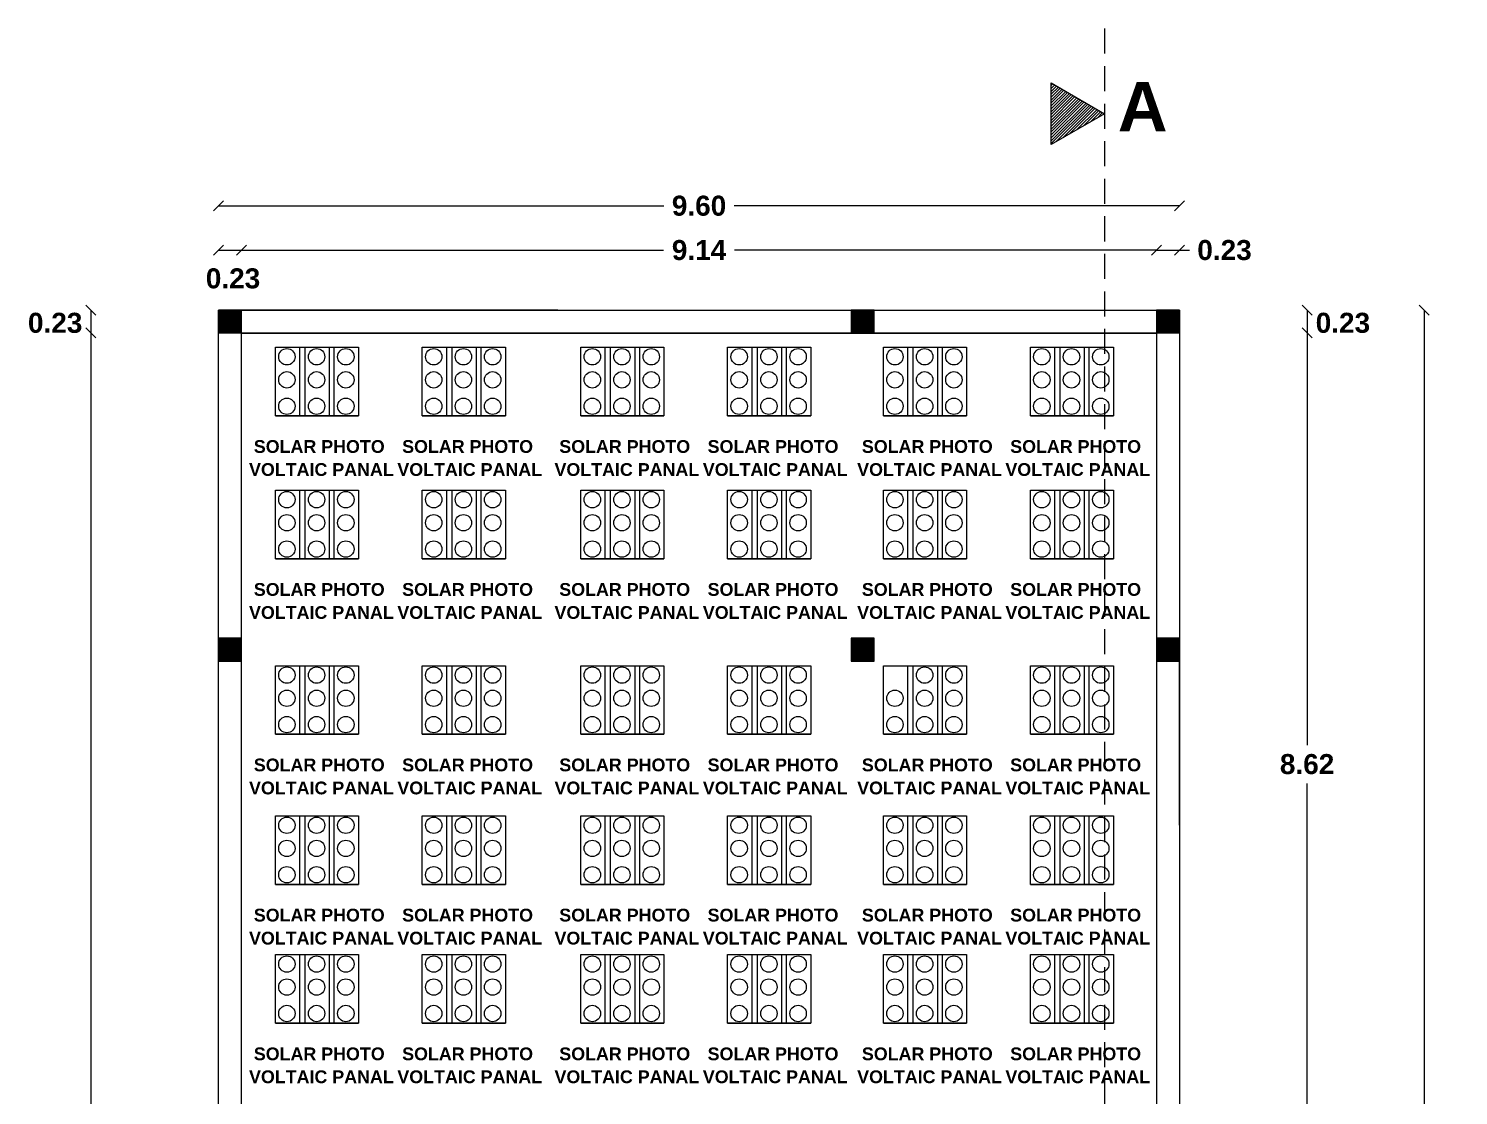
# Model space of a CAD drawing. Header units: metres. Extents: x 7583 to 7845, y 447 to 541.
# Drawn here: x 7661.41 to 7675.69, y 481.89 to 492.55 of the extents above; entities that cross this region are included whole.
import ezdxf

# ---------------------------------------------------------------- set-up
doc = ezdxf.new("R2010")
doc.units = ezdxf.units.M
doc.linetypes.add('HIDDEN', pattern=[0.375, 0.25, -0.125])
doc.layers.add('BLK_1_FLR_5_ROOF_AREA', color=54, linetype='Continuous')
doc.layers.add('SOLAR_PANEL', color=3, linetype='Continuous')
doc.layers.add('Hatch', color=3, linetype='Continuous', lineweight=9)
doc.styles.get("Standard").update_dxf_attribs({"font": 'arialbd.ttf'})
doc.styles.add('style4', font='arialbd.ttf', dxfattribs={"height": 3.81})
doc.dimstyles.get("Standard").update_dxf_attribs({"dimtxt": 0.2, "dimasz": 0.1, "dimexe": 0.18, "dimexo": 0.0625, "dimgap": 0.09, "dimtad": 0, "dimtih": 1, "dimtoh": 1, "dimzin": 0, "dimdsep": 46, "dimtxsty": 'Standard', "dimblk": 'OBLIQUE', "dimcen": 0.09, "dimse1": 1, "dimse2": 1, "dimadec": 0, "dimazin": 0, "dimtfac": 1, "dimtofl": 0, "dimtmove": 0, "dimatfit": 3, "dimfxl": 0, "dimtolj": 1, "dimtzin": 0, "dimarcsym": 0})

# ---------------------------------------------------------------- blocks, each defined once
blk = doc.blocks.new('Column 9 x 9')
at = {"layer": 'Hatch'}
h = blk.add_hatch(dxfattribs=at)
h.set_pattern_fill('ANSI31', color=256, scale=0.1, style=0)
h.paths.add_polyline_path([(9, 0), (0, 0), (0, -9), (9, -9)])
blk.add_lwpolyline([(0, -9), (0, 0), (9, 0), (9, -9)], close=True)
blk = doc.blocks.new('_Oblique')
at = {"color": 0, "linetype": 'ByBlock', "lineweight": -2}
blk.add_line((-0.5, -0.5), (0.5, 0.5), dxfattribs=at)
blk = doc.blocks.new('*D311')
at = {"color": 0, "lineweight": -2}
blk.add_line((7674.183, 489.734), (7674.183, 489.505), dxfattribs=at)
at = {"layer": 'Defpoints', "color": 0}
for p in [(7672.521, 489.734), (7672.521, 489.505), (7674.183, 489.505)]:
    blk.add_point(p, dxfattribs=at)
at = {"color": 0, "lineweight": -2, "xscale": 0.1, "yscale": 0.1, "zscale": 0.1}
for p, rotation in [((7674.183, 489.734), 90), ((7674.183, 489.505), 270)]:
    blk.add_blockref('_Oblique', p, dxfattribs=dict(at, rotation=rotation))
at = {"color": 0, "insert": (7674.541, 489.605), "char_height": 0.2, "attachment_point": 5}
blk.add_mtext('\\A1;0.23', dxfattribs=at)
blk = doc.blocks.new('*D312')
at = {"color": 0, "lineweight": -2}
for p, q in [((7674.183, 489.505), (7674.183, 485.389)), ((7674.183, 480.889), (7674.183, 485.005))]:
    blk.add_line(p, q, dxfattribs=at)
at = {"layer": 'Defpoints', "color": 0}
for p in [(7672.412, 489.505), (7672.412, 480.889), (7674.183, 480.889)]:
    blk.add_point(p, dxfattribs=at)
at = {"color": 0, "lineweight": -2, "xscale": 0.1, "yscale": 0.1, "zscale": 0.1}
for p, rotation in [((7674.183, 489.505), 90), ((7674.183, 480.889), 270)]:
    blk.add_blockref('_Oblique', p, dxfattribs=dict(at, rotation=rotation))
at = {"color": 0, "insert": (7674.183, 485.197), "char_height": 0.2, "attachment_point": 5}
blk.add_mtext('\\A1;8.62', dxfattribs=at)
blk = doc.blocks.new('*D320')
at = {"color": 0, "lineweight": -2}
for p, q in [((7675.353, 489.734), (7675.353, 477.572)), ((7675.353, 465.029), (7675.353, 477.191))]:
    blk.add_line(p, q, dxfattribs=at)
at = {"layer": 'Defpoints', "color": 0}
for p in [(7672.908, 489.734), (7675.353, 489.734), (7672.908, 465.029)]:
    blk.add_point(p, dxfattribs=at)
at = {"color": 0, "lineweight": -2, "xscale": 0.1, "yscale": 0.1, "zscale": 0.1}
for p, rotation in [((7675.353, 489.734), 90), ((7675.353, 465.029), 270)]:
    blk.add_blockref('_Oblique', p, dxfattribs=dict(at, rotation=rotation))
at = {"color": 0, "insert": (7675.353, 477.382), "char_height": 0.2, "attachment_point": 5}
blk.add_mtext('\\A1;24.71', dxfattribs=at)
blk = doc.blocks.new('*D321')
at = {"color": 0, "lineweight": -2}
blk.add_line((7662.033, 489.734), (7662.033, 489.505), dxfattribs=at)
at = {"layer": 'Defpoints', "color": 0}
for p in [(7663.695, 489.734), (7662.033, 489.505), (7663.695, 489.505)]:
    blk.add_point(p, dxfattribs=at)
at = {"color": 0, "lineweight": -2, "xscale": 0.1, "yscale": 0.1, "zscale": 0.1}
for p, rotation in [((7662.033, 489.734), 90), ((7662.033, 489.505), 270)]:
    blk.add_blockref('_Oblique', p, dxfattribs=dict(at, rotation=rotation))
at = {"color": 0, "insert": (7661.675, 489.605), "char_height": 0.2, "attachment_point": 5}
blk.add_mtext('\\A1;0.23', dxfattribs=at)
blk = doc.blocks.new('*D322')
at = {"color": 0, "lineweight": -2}
for p, q in [((7662.033, 489.505), (7662.033, 477.574)), ((7662.033, 465.258), (7662.033, 477.19))]:
    blk.add_line(p, q, dxfattribs=at)
at = {"layer": 'Defpoints', "color": 0}
for p in [(7663.804, 489.505), (7662.033, 465.258), (7663.708, 465.258)]:
    blk.add_point(p, dxfattribs=at)
at = {"color": 0, "lineweight": -2, "xscale": 0.1, "yscale": 0.1, "zscale": 0.1}
for p, rotation in [((7662.033, 489.505), 90), ((7662.033, 465.258), 270)]:
    blk.add_blockref('_Oblique', p, dxfattribs=dict(at, rotation=rotation))
at = {"color": 0, "insert": (7662.033, 477.382), "char_height": 0.2, "attachment_point": 5}
blk.add_mtext('\\A1;24.25', dxfattribs=at)
blk = doc.blocks.new('*D328')
at = {"color": 0, "lineweight": -2}
blk.add_line((7663.308, 490.332), (7663.537, 490.332), dxfattribs=at)
at = {"layer": 'Defpoints', "color": 0}
for p in [(7663.537, 490.332), (7663.308, 489.358), (7663.537, 489.358)]:
    blk.add_point(p, dxfattribs=at)
at = {"color": 0, "lineweight": -2, "xscale": 0.1, "yscale": 0.1, "zscale": 0.1, "rotation": 180}
blk.add_blockref('_Oblique', (7663.308, 490.332), dxfattribs=at)
at = {"color": 0, "lineweight": -2, "xscale": 0.1, "yscale": 0.1, "zscale": 0.1}
blk.add_blockref('_Oblique', (7663.537, 490.332), dxfattribs=at)
at = {"color": 0, "insert": (7663.452, 490.049), "char_height": 0.2, "attachment_point": 5}
blk.add_mtext('\\A1;0.23', dxfattribs=at)
blk = doc.blocks.new('*D329')
at = {"color": 0, "lineweight": -2}
for p, q in [((7663.537, 490.332), (7667.754, 490.332)), ((7672.679, 490.332), (7668.462, 490.332))]:
    blk.add_line(p, q, dxfattribs=at)
at = {"layer": 'Defpoints', "color": 0}
for p in [(7672.679, 490.332), (7672.679, 489.535), (7663.537, 489.358)]:
    blk.add_point(p, dxfattribs=at)
at = {"color": 0, "lineweight": -2, "xscale": 0.1, "yscale": 0.1, "zscale": 0.1, "rotation": 180}
blk.add_blockref('_Oblique', (7663.537, 490.332), dxfattribs=at)
at = {"color": 0, "lineweight": -2, "xscale": 0.1, "yscale": 0.1, "zscale": 0.1}
blk.add_blockref('_Oblique', (7672.679, 490.332), dxfattribs=at)
at = {"color": 0, "insert": (7668.108, 490.332), "char_height": 0.2, "attachment_point": 5}
blk.add_mtext('\\A1;9.14', dxfattribs=at)
blk = doc.blocks.new('*D330')
at = {"color": 0, "lineweight": -2}
for p, q in [((7672.679, 490.332), (7672.908, 490.332)), ((7672.908, 490.332), (7673.008, 490.332))]:
    blk.add_line(p, q, dxfattribs=at)
at = {"layer": 'Defpoints', "color": 0}
for p in [(7672.908, 490.332), (7672.679, 489.177), (7672.908, 489.177)]:
    blk.add_point(p, dxfattribs=at)
at = {"color": 0, "lineweight": -2, "xscale": 0.1, "yscale": 0.1, "zscale": 0.1, "rotation": 180}
blk.add_blockref('_Oblique', (7672.679, 490.332), dxfattribs=at)
at = {"color": 0, "lineweight": -2, "xscale": 0.1, "yscale": 0.1, "zscale": 0.1}
blk.add_blockref('_Oblique', (7672.908, 490.332), dxfattribs=at)
at = {"color": 0, "insert": (7673.358, 490.332), "char_height": 0.2, "attachment_point": 5}
blk.add_mtext('\\A1;0.23', dxfattribs=at)
blk = doc.blocks.new('*D331')
at = {"color": 0, "lineweight": -2}
for p, q in [((7663.308, 490.775), (7667.757, 490.775)), ((7672.908, 490.775), (7668.458, 490.775))]:
    blk.add_line(p, q, dxfattribs=at)
at = {"layer": 'Defpoints', "color": 0}
for p in [(7672.908, 490.775), (7663.308, 489.226), (7672.908, 489.226)]:
    blk.add_point(p, dxfattribs=at)
at = {"color": 0, "lineweight": -2, "xscale": 0.1, "yscale": 0.1, "zscale": 0.1, "rotation": 180}
blk.add_blockref('_Oblique', (7663.308, 490.775), dxfattribs=at)
at = {"color": 0, "lineweight": -2, "xscale": 0.1, "yscale": 0.1, "zscale": 0.1}
blk.add_blockref('_Oblique', (7672.908, 490.775), dxfattribs=at)
at = {"color": 0, "insert": (7668.108, 490.775), "char_height": 0.2, "attachment_point": 5}
blk.add_mtext('\\A1;9.60', dxfattribs=at)

msp = doc.modelspace()

# ---------------------------------------------------------------- hatches: boundary and pattern name
h = msp.add_hatch()
h.set_pattern_fill('ANSI31', color=256, scale=0.163994, style=0)
h.set_pattern_definition([(45, (8260.24235, 339.744415), (-0.0144951518, 0.0144951518), [])])
h.paths.add_polyline_path([(7671.627, 492.002), (7672.16, 491.695), (7671.627, 491.387)])

# ---------------------------------------------------------------- linework, layer by layer
at = {"linetype": 'HIDDEN'}
msp.add_line((7672.16, 492.545), (7672.16, 462.658), dxfattribs=at)
for p, q in [((7666.698, 489.734), (7663.308, 489.734)), ((7663.308, 489.734), (7672.908, 489.734)), ((7663.308, 465.029), (7663.308, 489.734)), ((7668.527, 489.734), (7669.435, 489.734)), ((7670.468, 489.734), (7672.908, 489.734)), ((7672.908, 489.734), (7672.908, 465.029)), ((7663.308, 488.285), (7663.308, 489.505)), ((7672.908, 484.587), (7672.908, 486.227))]:
    msp.add_line(p, q)
at = {"lineweight": 25}
for p, q in [((7663.875, 488.676), (7663.875, 489.362)), ((7663.875, 489.362), (7664.117, 489.362)), ((7664.117, 489.362), (7664.117, 488.676)), ((7664.172, 488.676), (7664.172, 489.362)), ((7664.172, 489.362), (7664.414, 489.362)), ((7664.414, 489.362), (7664.414, 488.676)), ((7664.464, 488.676), (7664.464, 489.362)), ((7664.464, 489.362), (7664.706, 489.362)), ((7664.706, 489.362), (7664.706, 488.676)), ((7665.343, 488.676), (7665.343, 489.362)), ((7665.343, 489.362), (7665.584, 489.362)), ((7665.584, 489.362), (7665.584, 488.676)), ((7665.64, 488.676), (7665.64, 489.362)), ((7665.64, 489.362), (7665.881, 489.362)), ((7665.881, 489.362), (7665.881, 488.676)), ((7665.932, 488.676), (7665.932, 489.362)), ((7665.932, 489.362), (7666.173, 489.362)), ((7666.173, 489.362), (7666.173, 488.676)), ((7666.927, 488.676), (7666.927, 489.362)), ((7666.927, 489.362), (7667.168, 489.362)), ((7667.168, 489.362), (7667.168, 488.676)), ((7667.224, 488.676), (7667.224, 489.362)), ((7667.224, 489.362), (7667.465, 489.362)), ((7667.465, 489.362), (7667.465, 488.676)), ((7667.516, 488.676), (7667.516, 489.362)), ((7667.516, 489.362), (7667.757, 489.362)), ((7667.757, 489.362), (7667.757, 488.676)), ((7668.394, 488.676), (7668.394, 489.362)), ((7668.394, 489.362), (7668.636, 489.362)), ((7668.636, 489.362), (7668.636, 488.676)), ((7668.691, 488.676), (7668.691, 489.362)), ((7668.691, 489.362), (7668.933, 489.362)), ((7668.933, 489.362), (7668.933, 488.676)), ((7668.983, 488.676), (7668.983, 489.362)), ((7668.983, 489.362), (7669.225, 489.362)), ((7669.225, 489.362), (7669.225, 488.676)), ((7669.95, 488.676), (7669.95, 489.362)), ((7669.95, 489.362), (7670.192, 489.362)), ((7670.192, 489.362), (7670.192, 488.676)), ((7670.247, 488.676), (7670.247, 489.362)), ((7670.247, 489.362), (7670.489, 489.362)), ((7670.489, 489.362), (7670.489, 488.676)), ((7670.539, 488.676), (7670.539, 489.362)), ((7670.539, 489.362), (7670.781, 489.362)), ((7670.781, 489.362), (7670.781, 488.676)), ((7671.418, 488.676), (7671.418, 489.362)), ((7671.418, 489.362), (7671.66, 489.362)), ((7671.66, 489.362), (7671.66, 488.676)), ((7671.715, 488.676), (7671.715, 489.362)), ((7671.715, 489.362), (7671.956, 489.362)), ((7671.956, 489.362), (7671.956, 488.676)), ((7672.007, 488.676), (7672.007, 489.362)), ((7672.007, 489.362), (7672.249, 489.362)), ((7672.249, 489.362), (7672.249, 488.676)), ((7663.875, 488.676), (7664.706, 488.676)), ((7665.343, 488.676), (7666.173, 488.676)), ((7666.927, 488.676), (7667.757, 488.676)), ((7668.394, 488.676), (7669.225, 488.676)), ((7669.95, 488.676), (7670.781, 488.676)), ((7671.418, 488.676), (7672.249, 488.676)), ((7663.875, 487.249), (7663.875, 487.934)), ((7663.875, 487.934), (7664.117, 487.934)), ((7664.117, 487.934), (7664.117, 487.249)), ((7664.172, 487.249), (7664.172, 487.934)), ((7664.172, 487.934), (7664.414, 487.934)), ((7664.414, 487.934), (7664.414, 487.249)), ((7664.464, 487.249), (7664.464, 487.934)), ((7664.464, 487.934), (7664.706, 487.934)), ((7664.706, 487.934), (7664.706, 487.249)), ((7665.343, 487.249), (7665.343, 487.934)), ((7665.343, 487.934), (7665.584, 487.934)), ((7665.584, 487.934), (7665.584, 487.249)), ((7665.64, 487.249), (7665.64, 487.934)), ((7665.64, 487.934), (7665.881, 487.934)), ((7665.881, 487.934), (7665.881, 487.249)), ((7665.932, 487.249), (7665.932, 487.934)), ((7665.932, 487.934), (7666.173, 487.934)), ((7666.173, 487.934), (7666.173, 487.249)), ((7666.927, 487.249), (7666.927, 487.934)), ((7666.927, 487.934), (7667.168, 487.934)), ((7667.168, 487.934), (7667.168, 487.249)), ((7667.224, 487.249), (7667.224, 487.934)), ((7667.224, 487.934), (7667.465, 487.934)), ((7667.465, 487.934), (7667.465, 487.249)), ((7667.516, 487.249), (7667.516, 487.934)), ((7667.516, 487.934), (7667.757, 487.934)), ((7667.757, 487.934), (7667.757, 487.249)), ((7668.394, 487.249), (7668.394, 487.934)), ((7668.394, 487.934), (7668.636, 487.934)), ((7668.636, 487.934), (7668.636, 487.249)), ((7668.691, 487.249), (7668.691, 487.934)), ((7668.691, 487.934), (7668.933, 487.934)), ((7668.933, 487.934), (7668.933, 487.249)), ((7668.983, 487.249), (7668.983, 487.934)), ((7668.983, 487.934), (7669.225, 487.934)), ((7669.225, 487.934), (7669.225, 487.249)), ((7669.95, 487.249), (7669.95, 487.934)), ((7669.95, 487.934), (7670.192, 487.934)), ((7670.192, 487.934), (7670.192, 487.249)), ((7670.247, 487.249), (7670.247, 487.934)), ((7670.247, 487.934), (7670.489, 487.934)), ((7670.489, 487.934), (7670.489, 487.249)), ((7670.539, 487.249), (7670.539, 487.934)), ((7670.539, 487.934), (7670.781, 487.934)), ((7670.781, 487.934), (7670.781, 487.249)), ((7671.418, 487.249), (7671.418, 487.934)), ((7671.418, 487.934), (7671.66, 487.934)), ((7671.66, 487.934), (7671.66, 487.249)), ((7671.715, 487.249), (7671.715, 487.934)), ((7671.715, 487.934), (7671.956, 487.934)), ((7671.956, 487.934), (7671.956, 487.249)), ((7672.007, 487.249), (7672.007, 487.934)), ((7672.007, 487.934), (7672.249, 487.934)), ((7672.249, 487.934), (7672.249, 487.249)), ((7663.875, 487.249), (7664.706, 487.249)), ((7665.343, 487.249), (7666.173, 487.249)), ((7666.927, 487.249), (7667.757, 487.249)), ((7668.394, 487.249), (7669.225, 487.249)), ((7669.95, 487.249), (7670.781, 487.249)), ((7671.418, 487.249), (7672.249, 487.249)), ((7663.875, 485.496), (7663.875, 486.181)), ((7663.875, 486.181), (7664.117, 486.181)), ((7664.117, 486.181), (7664.117, 485.496)), ((7664.172, 485.496), (7664.172, 486.181)), ((7664.172, 486.181), (7664.414, 486.181)), ((7664.414, 486.181), (7664.414, 485.496)), ((7664.464, 485.496), (7664.464, 486.181)), ((7664.464, 486.181), (7664.706, 486.181)), ((7664.706, 486.181), (7664.706, 485.496)), ((7665.343, 485.496), (7665.343, 486.181)), ((7665.343, 486.181), (7665.584, 486.181)), ((7665.584, 486.181), (7665.584, 485.496)), ((7665.64, 485.496), (7665.64, 486.181)), ((7665.64, 486.181), (7665.881, 486.181)), ((7665.881, 486.181), (7665.881, 485.496)), ((7665.932, 485.496), (7665.932, 486.181)), ((7665.932, 486.181), (7666.173, 486.181)), ((7666.173, 486.181), (7666.173, 485.496)), ((7666.927, 485.496), (7666.927, 486.181)), ((7666.927, 486.181), (7667.168, 486.181)), ((7667.168, 486.181), (7667.168, 485.496)), ((7667.224, 485.496), (7667.224, 486.181)), ((7667.224, 486.181), (7667.465, 486.181)), ((7667.465, 486.181), (7667.465, 485.496)), ((7667.516, 485.496), (7667.516, 486.181)), ((7667.516, 486.181), (7667.757, 486.181)), ((7667.757, 486.181), (7667.757, 485.496)), ((7668.394, 485.496), (7668.394, 486.181)), ((7668.394, 486.181), (7668.636, 486.181)), ((7668.636, 486.181), (7668.636, 485.496)), ((7668.691, 485.496), (7668.691, 486.181)), ((7668.691, 486.181), (7668.933, 486.181)), ((7668.933, 486.181), (7668.933, 485.496)), ((7668.983, 485.496), (7668.983, 486.181)), ((7668.983, 486.181), (7669.225, 486.181)), ((7669.225, 486.181), (7669.225, 485.496)), ((7669.95, 485.496), (7669.95, 486.181)), ((7670.192, 486.181), (7670.192, 485.496)), ((7670.247, 485.496), (7670.247, 486.181)), ((7670.247, 486.181), (7670.489, 486.181)), ((7670.489, 486.181), (7670.489, 485.496)), ((7670.539, 485.496), (7670.539, 486.181)), ((7670.539, 486.181), (7670.781, 486.181)), ((7670.781, 486.181), (7670.781, 485.496)), ((7671.418, 485.496), (7671.418, 486.181)), ((7671.418, 486.181), (7671.66, 486.181)), ((7671.66, 486.181), (7671.66, 485.496)), ((7671.715, 485.496), (7671.715, 486.181)), ((7671.715, 486.181), (7671.956, 486.181)), ((7671.956, 486.181), (7671.956, 485.496)), ((7672.007, 485.496), (7672.007, 486.181)), ((7672.007, 486.181), (7672.249, 486.181)), ((7672.249, 486.181), (7672.249, 485.496)), ((7663.875, 485.496), (7664.706, 485.496)), ((7665.343, 485.496), (7666.173, 485.496)), ((7666.927, 485.496), (7667.757, 485.496)), ((7668.394, 485.496), (7669.225, 485.496)), ((7669.95, 485.496), (7670.781, 485.496)), ((7671.418, 485.496), (7672.249, 485.496)), ((7663.875, 483.996), (7663.875, 484.681)), ((7663.875, 484.681), (7664.117, 484.681)), ((7664.117, 484.681), (7664.117, 483.996)), ((7664.172, 483.996), (7664.172, 484.681)), ((7664.172, 484.681), (7664.414, 484.681)), ((7664.414, 484.681), (7664.414, 483.996)), ((7664.464, 483.996), (7664.464, 484.681)), ((7664.464, 484.681), (7664.706, 484.681)), ((7664.706, 484.681), (7664.706, 483.996)), ((7665.343, 483.996), (7665.343, 484.681)), ((7665.343, 484.681), (7665.584, 484.681)), ((7665.584, 484.681), (7665.584, 483.996)), ((7665.64, 483.996), (7665.64, 484.681)), ((7665.64, 484.681), (7665.881, 484.681)), ((7665.881, 484.681), (7665.881, 483.996)), ((7665.932, 483.996), (7665.932, 484.681)), ((7665.932, 484.681), (7666.173, 484.681)), ((7666.173, 484.681), (7666.173, 483.996)), ((7666.927, 483.996), (7666.927, 484.681)), ((7666.927, 484.681), (7667.168, 484.681)), ((7667.168, 484.681), (7667.168, 483.996)), ((7667.224, 483.996), (7667.224, 484.681)), ((7667.224, 484.681), (7667.465, 484.681)), ((7667.465, 484.681), (7667.465, 483.996)), ((7667.516, 483.996), (7667.516, 484.681)), ((7667.516, 484.681), (7667.757, 484.681)), ((7667.757, 484.681), (7667.757, 483.996)), ((7668.394, 483.996), (7668.394, 484.681)), ((7668.394, 484.681), (7668.636, 484.681)), ((7668.636, 484.681), (7668.636, 483.996)), ((7668.691, 483.996), (7668.691, 484.681)), ((7668.691, 484.681), (7668.933, 484.681)), ((7668.933, 484.681), (7668.933, 483.996)), ((7668.983, 483.996), (7668.983, 484.681)), ((7668.983, 484.681), (7669.225, 484.681)), ((7669.225, 484.681), (7669.225, 483.996)), ((7669.95, 483.996), (7669.95, 484.681)), ((7669.95, 484.681), (7670.192, 484.681)), ((7670.192, 484.681), (7670.192, 483.996)), ((7670.247, 483.996), (7670.247, 484.681)), ((7670.247, 484.681), (7670.489, 484.681)), ((7670.489, 484.681), (7670.489, 483.996)), ((7670.539, 483.996), (7670.539, 484.681)), ((7670.539, 484.681), (7670.781, 484.681)), ((7670.781, 484.681), (7670.781, 483.996)), ((7671.418, 483.996), (7671.418, 484.681)), ((7671.418, 484.681), (7671.66, 484.681)), ((7671.66, 484.681), (7671.66, 483.996)), ((7671.715, 483.996), (7671.715, 484.681)), ((7671.715, 484.681), (7671.956, 484.681)), ((7671.956, 484.681), (7671.956, 483.996)), ((7672.007, 483.996), (7672.007, 484.681)), ((7672.007, 484.681), (7672.249, 484.681)), ((7672.249, 484.681), (7672.249, 483.996)), ((7663.875, 483.996), (7664.706, 483.996)), ((7665.343, 483.996), (7666.173, 483.996)), ((7666.927, 483.996), (7667.757, 483.996)), ((7668.394, 483.996), (7669.225, 483.996)), ((7669.95, 483.996), (7670.781, 483.996)), ((7671.418, 483.996), (7672.249, 483.996)), ((7663.875, 482.61), (7663.875, 483.296)), ((7663.875, 483.296), (7664.117, 483.296)), ((7664.117, 483.296), (7664.117, 482.61)), ((7664.172, 482.61), (7664.172, 483.296)), ((7664.172, 483.296), (7664.414, 483.296)), ((7664.414, 483.296), (7664.414, 482.61)), ((7664.464, 482.61), (7664.464, 483.296)), ((7664.464, 483.296), (7664.706, 483.296)), ((7664.706, 483.296), (7664.706, 482.61)), ((7665.343, 482.61), (7665.343, 483.296)), ((7665.343, 483.296), (7665.584, 483.296)), ((7665.584, 483.296), (7665.584, 482.61)), ((7665.64, 482.61), (7665.64, 483.296)), ((7665.64, 483.296), (7665.881, 483.296)), ((7665.881, 483.296), (7665.881, 482.61)), ((7665.932, 482.61), (7665.932, 483.296)), ((7665.932, 483.296), (7666.173, 483.296)), ((7666.173, 483.296), (7666.173, 482.61)), ((7666.927, 482.61), (7666.927, 483.296)), ((7666.927, 483.296), (7667.168, 483.296)), ((7667.168, 483.296), (7667.168, 482.61)), ((7667.224, 482.61), (7667.224, 483.296)), ((7667.224, 483.296), (7667.465, 483.296)), ((7667.465, 483.296), (7667.465, 482.61)), ((7667.516, 482.61), (7667.516, 483.296)), ((7667.516, 483.296), (7667.757, 483.296)), ((7667.757, 483.296), (7667.757, 482.61)), ((7668.394, 482.61), (7668.394, 483.296)), ((7668.394, 483.296), (7668.636, 483.296)), ((7668.636, 483.296), (7668.636, 482.61)), ((7668.691, 482.61), (7668.691, 483.296)), ((7668.691, 483.296), (7668.933, 483.296)), ((7668.933, 483.296), (7668.933, 482.61)), ((7668.983, 482.61), (7668.983, 483.296)), ((7668.983, 483.296), (7669.225, 483.296)), ((7669.225, 483.296), (7669.225, 482.61)), ((7669.95, 482.61), (7669.95, 483.296)), ((7669.95, 483.296), (7670.192, 483.296)), ((7670.192, 483.296), (7670.192, 482.61)), ((7670.247, 482.61), (7670.247, 483.296)), ((7670.247, 483.296), (7670.489, 483.296)), ((7670.489, 483.296), (7670.489, 482.61)), ((7670.539, 482.61), (7670.539, 483.296)), ((7670.539, 483.296), (7670.781, 483.296)), ((7670.781, 483.296), (7670.781, 482.61)), ((7671.418, 482.61), (7671.418, 483.296)), ((7671.418, 483.296), (7671.66, 483.296)), ((7671.66, 483.296), (7671.66, 482.61)), ((7671.715, 482.61), (7671.715, 483.296)), ((7671.715, 483.296), (7671.956, 483.296)), ((7671.956, 483.296), (7671.956, 482.61)), ((7672.007, 482.61), (7672.007, 483.296)), ((7672.007, 483.296), (7672.249, 483.296)), ((7672.249, 483.296), (7672.249, 482.61)), ((7663.875, 482.61), (7664.706, 482.61)), ((7665.343, 482.61), (7666.173, 482.61)), ((7666.927, 482.61), (7667.757, 482.61)), ((7668.394, 482.61), (7669.225, 482.61)), ((7669.95, 482.61), (7670.781, 482.61)), ((7671.418, 482.61), (7672.249, 482.61))]:
    msp.add_line(p, q, dxfattribs=at)
msp.add_lwpolyline([(7672.16, 491.695), (7671.627, 491.387), (7671.627, 492.002)], close=True)
for points in [[(7672.908, 489.734), (7672.908, 486.227), (7672.679, 486.227)], [(7672.678, 477.226), (7672.678, 465.259), (7663.538, 465.259), (7663.538, 489.504), (7672.678, 489.504), (7672.678, 478.754)]]:
    msp.add_lwpolyline(points)
for points in [[(7664.706, 488.676), (7663.875, 488.676), (7663.875, 489.362), (7664.706, 489.362)], [(7663.875, 489.362), (7664.706, 489.362), (7664.706, 488.676), (7663.875, 488.676)], [(7666.173, 488.676), (7665.343, 488.676), (7665.343, 489.362), (7666.173, 489.362)], [(7665.343, 489.362), (7666.173, 489.362), (7666.173, 488.676), (7665.343, 488.676)], [(7667.757, 488.676), (7666.927, 488.676), (7666.927, 489.362), (7667.757, 489.362)], [(7666.927, 489.362), (7667.757, 489.362), (7667.757, 488.676), (7666.927, 488.676)], [(7669.225, 488.676), (7668.394, 488.676), (7668.394, 489.362), (7669.225, 489.362)], [(7668.394, 489.362), (7669.225, 489.362), (7669.225, 488.676), (7668.394, 488.676)], [(7670.781, 488.676), (7669.95, 488.676), (7669.95, 489.362), (7670.781, 489.362)], [(7669.95, 489.362), (7670.781, 489.362), (7670.781, 488.676), (7669.95, 488.676)], [(7672.249, 488.676), (7671.418, 488.676), (7671.418, 489.362), (7672.249, 489.362)], [(7671.418, 489.362), (7672.249, 489.362), (7672.249, 488.676), (7671.418, 488.676)], [(7664.706, 487.249), (7663.875, 487.249), (7663.875, 487.934), (7664.706, 487.934)], [(7663.875, 487.934), (7664.706, 487.934), (7664.706, 487.249), (7663.875, 487.249)], [(7666.173, 487.249), (7665.343, 487.249), (7665.343, 487.934), (7666.173, 487.934)], [(7665.343, 487.934), (7666.173, 487.934), (7666.173, 487.249), (7665.343, 487.249)], [(7667.757, 487.249), (7666.927, 487.249), (7666.927, 487.934), (7667.757, 487.934)], [(7666.927, 487.934), (7667.757, 487.934), (7667.757, 487.249), (7666.927, 487.249)], [(7669.225, 487.249), (7668.394, 487.249), (7668.394, 487.934), (7669.225, 487.934)], [(7668.394, 487.934), (7669.225, 487.934), (7669.225, 487.249), (7668.394, 487.249)], [(7670.781, 487.249), (7669.95, 487.249), (7669.95, 487.934), (7670.781, 487.934)], [(7669.95, 487.934), (7670.781, 487.934), (7670.781, 487.249), (7669.95, 487.249)], [(7672.249, 487.249), (7671.418, 487.249), (7671.418, 487.934), (7672.249, 487.934)], [(7671.418, 487.934), (7672.249, 487.934), (7672.249, 487.249), (7671.418, 487.249)], [(7664.706, 485.496), (7663.875, 485.496), (7663.875, 486.181), (7664.706, 486.181)], [(7663.875, 486.181), (7664.706, 486.181), (7664.706, 485.496), (7663.875, 485.496)], [(7666.173, 485.496), (7665.343, 485.496), (7665.343, 486.181), (7666.173, 486.181)], [(7665.343, 486.181), (7666.173, 486.181), (7666.173, 485.496), (7665.343, 485.496)], [(7667.757, 485.496), (7666.927, 485.496), (7666.927, 486.181), (7667.757, 486.181)], [(7666.927, 486.181), (7667.757, 486.181), (7667.757, 485.496), (7666.927, 485.496)], [(7669.225, 485.496), (7668.394, 485.496), (7668.394, 486.181), (7669.225, 486.181)], [(7668.394, 486.181), (7669.225, 486.181), (7669.225, 485.496), (7668.394, 485.496)], [(7670.781, 485.496), (7669.95, 485.496), (7669.95, 486.181), (7670.781, 486.181)], [(7669.95, 486.181), (7670.781, 486.181), (7670.781, 485.496), (7669.95, 485.496)], [(7672.249, 485.496), (7671.418, 485.496), (7671.418, 486.181), (7672.249, 486.181)], [(7671.418, 486.181), (7672.249, 486.181), (7672.249, 485.496), (7671.418, 485.496)], [(7664.706, 483.996), (7663.875, 483.996), (7663.875, 484.681), (7664.706, 484.681)], [(7663.875, 484.681), (7664.706, 484.681), (7664.706, 483.996), (7663.875, 483.996)], [(7666.173, 483.996), (7665.343, 483.996), (7665.343, 484.681), (7666.173, 484.681)], [(7665.343, 484.681), (7666.173, 484.681), (7666.173, 483.996), (7665.343, 483.996)], [(7667.757, 483.996), (7666.927, 483.996), (7666.927, 484.681), (7667.757, 484.681)], [(7666.927, 484.681), (7667.757, 484.681), (7667.757, 483.996), (7666.927, 483.996)], [(7669.225, 483.996), (7668.394, 483.996), (7668.394, 484.681), (7669.225, 484.681)], [(7668.394, 484.681), (7669.225, 484.681), (7669.225, 483.996), (7668.394, 483.996)], [(7670.781, 483.996), (7669.95, 483.996), (7669.95, 484.681), (7670.781, 484.681)], [(7669.95, 484.681), (7670.781, 484.681), (7670.781, 483.996), (7669.95, 483.996)], [(7672.249, 483.996), (7671.418, 483.996), (7671.418, 484.681), (7672.249, 484.681)], [(7671.418, 484.681), (7672.249, 484.681), (7672.249, 483.996), (7671.418, 483.996)], [(7664.706, 482.61), (7663.875, 482.61), (7663.875, 483.296), (7664.706, 483.296)], [(7663.875, 483.296), (7664.706, 483.296), (7664.706, 482.61), (7663.875, 482.61)], [(7666.173, 482.61), (7665.343, 482.61), (7665.343, 483.296), (7666.173, 483.296)], [(7665.343, 483.296), (7666.173, 483.296), (7666.173, 482.61), (7665.343, 482.61)], [(7667.757, 482.61), (7666.927, 482.61), (7666.927, 483.296), (7667.757, 483.296)], [(7666.927, 483.296), (7667.757, 483.296), (7667.757, 482.61), (7666.927, 482.61)], [(7669.225, 482.61), (7668.394, 482.61), (7668.394, 483.296), (7669.225, 483.296)], [(7668.394, 483.296), (7669.225, 483.296), (7669.225, 482.61), (7668.394, 482.61)], [(7670.781, 482.61), (7669.95, 482.61), (7669.95, 483.296), (7670.781, 483.296)], [(7669.95, 483.296), (7670.781, 483.296), (7670.781, 482.61), (7669.95, 482.61)], [(7672.249, 482.61), (7671.418, 482.61), (7671.418, 483.296), (7672.249, 483.296)], [(7671.418, 483.296), (7672.249, 483.296), (7672.249, 482.61), (7671.418, 482.61)]]:
    msp.add_lwpolyline(points, close=True, dxfattribs=at)
for centre in [(7663.99, 489.267), (7664.287, 489.267), (7664.579, 489.267), (7665.457, 489.267), (7665.754, 489.267), (7666.046, 489.267), (7667.042, 489.267), (7667.338, 489.267), (7667.631, 489.267), (7668.509, 489.267), (7668.806, 489.267), (7669.098, 489.267), (7670.065, 489.267), (7670.362, 489.267), (7670.654, 489.267), (7671.533, 489.267), (7671.829, 489.267), (7672.122, 489.267), (7663.99, 489.037), (7664.287, 489.037), (7664.579, 489.037), (7665.457, 489.037), (7665.754, 489.037), (7666.046, 489.037), (7667.042, 489.037), (7667.338, 489.037), (7667.631, 489.037), (7668.509, 489.037), (7668.806, 489.037), (7669.098, 489.037), (7670.065, 489.037), (7670.362, 489.037), (7670.654, 489.037), (7671.533, 489.037), (7671.829, 489.037), (7672.122, 489.037), (7663.99, 488.773), (7664.287, 488.773), (7664.579, 488.773), (7665.457, 488.773), (7665.754, 488.773), (7666.046, 488.773), (7667.042, 488.773), (7667.338, 488.773), (7667.631, 488.773), (7668.509, 488.773), (7668.806, 488.773), (7669.098, 488.773), (7670.065, 488.773), (7670.362, 488.773), (7670.654, 488.773), (7671.533, 488.773), (7671.829, 488.773), (7672.122, 488.773), (7663.99, 487.84), (7664.287, 487.84), (7664.579, 487.84), (7665.457, 487.84), (7665.754, 487.84), (7666.046, 487.84), (7667.042, 487.84), (7667.338, 487.84), (7667.631, 487.84), (7668.509, 487.84), (7668.806, 487.84), (7669.098, 487.84), (7670.065, 487.84), (7670.362, 487.84), (7670.654, 487.84), (7671.533, 487.84), (7671.829, 487.84), (7672.122, 487.84), (7663.99, 487.609), (7664.287, 487.609), (7664.579, 487.609), (7665.457, 487.609), (7665.754, 487.609), (7666.046, 487.609), (7667.042, 487.609), (7667.338, 487.609), (7667.631, 487.609), (7668.509, 487.609), (7668.806, 487.609), (7669.098, 487.609), (7670.065, 487.609), (7670.362, 487.609), (7670.654, 487.609), (7671.533, 487.609), (7671.829, 487.609), (7672.122, 487.609), (7663.99, 487.346), (7664.287, 487.346), (7664.579, 487.346), (7665.457, 487.346), (7665.754, 487.346), (7666.046, 487.346), (7667.042, 487.346), (7667.338, 487.346), (7667.631, 487.346), (7668.509, 487.346), (7668.806, 487.346), (7669.098, 487.346), (7670.065, 487.346), (7670.362, 487.346), (7670.654, 487.346), (7671.533, 487.346), (7671.829, 487.346), (7672.122, 487.346), (7663.99, 486.087), (7664.287, 486.087), (7664.579, 486.087), (7665.457, 486.087), (7665.754, 486.087), (7666.046, 486.087), (7667.042, 486.087), (7667.338, 486.087), (7667.631, 486.087), (7668.509, 486.087), (7668.806, 486.087), (7669.098, 486.087), (7670.362, 486.087), (7670.654, 486.087), (7671.533, 486.087), (7671.829, 486.087), (7672.122, 486.087), (7663.99, 485.856), (7664.287, 485.856), (7664.579, 485.856), (7665.457, 485.856), (7665.754, 485.856), (7666.046, 485.856), (7667.042, 485.856), (7667.338, 485.856), (7667.631, 485.856), (7668.509, 485.856), (7668.806, 485.856), (7669.098, 485.856), (7670.065, 485.856), (7670.362, 485.856), (7670.654, 485.856), (7671.533, 485.856), (7671.829, 485.856), (7672.122, 485.856), (7663.99, 485.593), (7664.287, 485.593), (7664.579, 485.593), (7665.457, 485.593), (7665.754, 485.593), (7666.046, 485.593), (7667.042, 485.593), (7667.338, 485.593), (7667.631, 485.593), (7668.509, 485.593), (7668.806, 485.593), (7669.098, 485.593), (7670.065, 485.593), (7670.362, 485.593), (7670.654, 485.593), (7671.533, 485.593), (7671.829, 485.593), (7672.122, 485.593), (7663.99, 484.587), (7664.287, 484.587), (7664.579, 484.587), (7665.457, 484.587), (7665.754, 484.587), (7666.046, 484.587), (7667.042, 484.587), (7667.338, 484.587), (7667.631, 484.587), (7668.509, 484.587), (7668.806, 484.587), (7669.098, 484.587), (7670.065, 484.587), (7670.362, 484.587), (7670.654, 484.587), (7671.533, 484.587), (7671.829, 484.587), (7672.122, 484.587), (7663.99, 484.356), (7664.287, 484.356), (7664.579, 484.356), (7665.457, 484.356), (7665.754, 484.356), (7666.046, 484.356), (7667.042, 484.356), (7667.338, 484.356), (7667.631, 484.356), (7668.509, 484.356), (7668.806, 484.356), (7669.098, 484.356), (7670.065, 484.356), (7670.362, 484.356), (7670.654, 484.356), (7671.533, 484.356), (7671.829, 484.356), (7672.122, 484.356), (7663.99, 484.093), (7664.287, 484.093), (7664.579, 484.093), (7665.457, 484.093), (7665.754, 484.093), (7666.046, 484.093), (7667.042, 484.093), (7667.338, 484.093), (7667.631, 484.093), (7668.509, 484.093), (7668.806, 484.093), (7669.098, 484.093), (7670.065, 484.093), (7670.362, 484.093), (7670.654, 484.093), (7671.533, 484.093), (7671.829, 484.093), (7672.122, 484.093), (7663.99, 483.201), (7664.287, 483.201), (7664.579, 483.201), (7665.457, 483.201), (7665.754, 483.201), (7666.046, 483.201), (7667.042, 483.201), (7667.338, 483.201), (7667.631, 483.201), (7668.509, 483.201), (7668.806, 483.201), (7669.098, 483.201), (7670.065, 483.201), (7670.362, 483.201), (7670.654, 483.201), (7671.533, 483.201), (7671.829, 483.201), (7672.122, 483.201), (7663.99, 482.971), (7664.287, 482.971), (7664.579, 482.971), (7665.457, 482.971), (7665.754, 482.971), (7666.046, 482.971), (7667.042, 482.971), (7667.338, 482.971), (7667.631, 482.971), (7668.509, 482.971), (7668.806, 482.971), (7669.098, 482.971), (7670.065, 482.971), (7670.362, 482.971), (7670.654, 482.971), (7671.533, 482.971), (7671.829, 482.971), (7672.122, 482.971), (7663.99, 482.707), (7664.287, 482.707), (7664.579, 482.707), (7665.457, 482.707), (7665.754, 482.707), (7666.046, 482.707), (7667.042, 482.707), (7667.338, 482.707), (7667.631, 482.707), (7668.509, 482.707), (7668.806, 482.707), (7669.098, 482.707), (7670.065, 482.707), (7670.362, 482.707), (7670.654, 482.707), (7671.533, 482.707), (7671.829, 482.707), (7672.122, 482.707)]:
    msp.add_circle(centre, 0.0819, dxfattribs=at)
at = {"layer": 'BLK_1_FLR_5_ROOF_AREA'}
msp.add_lwpolyline([(7663.308, 489.734), (7672.908, 489.734), (7672.908, 465.029), (7663.308, 465.029)], close=True, dxfattribs=at)
at = {"layer": 'SOLAR_PANEL', "color": 3}
msp.add_lwpolyline([(7672.678, 480.889), (7663.537, 480.889), (7663.537, 489.505), (7672.678, 489.505)], close=True, dxfattribs=at)

# ---------------------------------------------------------------- block references
at = {"xscale": -0.025416666666668, "yscale": 0.025416666666668, "zscale": 0.025416666666668, "rotation": 180}
for p in [(7663.308, 489.505), (7669.629, 489.505), (7672.679, 489.505), (7663.308, 486.227), (7669.629, 486.227), (7672.679, 486.227)]:
    msp.add_blockref('Column 9 x 9', p, dxfattribs=at)

# ---------------------------------------------------------------- texts
msp.add_text('A', height=0.492).set_placement((7672.292, 491.52))
at = {"lineweight": 25, "style": 'style4'}
for s, p in [('SOLAR PHOTO', (7663.66, 488.307)), ('SOLAR PHOTO', (7665.142, 488.307)), ('SOLAR PHOTO', (7666.712, 488.307)), ('SOLAR PHOTO', (7668.194, 488.307)), ('SOLAR PHOTO', (7669.735, 488.307)), ('SOLAR PHOTO', (7671.217, 488.307)), ('VOLTAIC PANAL', (7663.612, 488.077)), ('VOLTAIC PANAL', (7665.094, 488.077)), ('VOLTAIC PANAL', (7666.664, 488.077)), ('VOLTAIC PANAL', (7668.146, 488.077)), ('VOLTAIC PANAL', (7669.688, 488.077)), ('VOLTAIC PANAL', (7671.169, 488.077)), ('SOLAR PHOTO', (7663.66, 486.879)), ('SOLAR PHOTO', (7665.142, 486.879)), ('SOLAR PHOTO', (7666.712, 486.879)), ('SOLAR PHOTO', (7668.194, 486.879)), ('SOLAR PHOTO', (7669.735, 486.879)), ('SOLAR PHOTO', (7671.217, 486.879)), ('VOLTAIC PANAL', (7663.612, 486.649)), ('VOLTAIC PANAL', (7665.094, 486.649)), ('VOLTAIC PANAL', (7666.664, 486.649)), ('VOLTAIC PANAL', (7668.146, 486.649)), ('VOLTAIC PANAL', (7669.688, 486.649)), ('VOLTAIC PANAL', (7671.169, 486.649)), ('SOLAR PHOTO', (7663.66, 485.126)), ('SOLAR PHOTO', (7665.142, 485.126)), ('SOLAR PHOTO', (7666.712, 485.126)), ('SOLAR PHOTO', (7668.194, 485.126)), ('SOLAR PHOTO', (7669.735, 485.126)), ('SOLAR PHOTO', (7671.217, 485.126)), ('VOLTAIC PANAL', (7663.612, 484.896)), ('VOLTAIC PANAL', (7665.094, 484.896)), ('VOLTAIC PANAL', (7666.664, 484.896)), ('VOLTAIC PANAL', (7668.146, 484.896)), ('VOLTAIC PANAL', (7669.688, 484.896)), ('VOLTAIC PANAL', (7671.169, 484.896)), ('SOLAR PHOTO', (7663.66, 483.626)), ('SOLAR PHOTO', (7665.142, 483.626)), ('SOLAR PHOTO', (7666.712, 483.626)), ('SOLAR PHOTO', (7668.194, 483.626)), ('SOLAR PHOTO', (7669.735, 483.626)), ('SOLAR PHOTO', (7671.217, 483.626)), ('VOLTAIC PANAL', (7663.612, 483.396)), ('VOLTAIC PANAL', (7665.094, 483.396)), ('VOLTAIC PANAL', (7666.664, 483.396)), ('VOLTAIC PANAL', (7668.146, 483.396)), ('VOLTAIC PANAL', (7669.688, 483.396)), ('VOLTAIC PANAL', (7671.169, 483.396)), ('SOLAR PHOTO', (7663.66, 482.24)), ('SOLAR PHOTO', (7665.142, 482.24)), ('SOLAR PHOTO', (7666.712, 482.24)), ('SOLAR PHOTO', (7668.194, 482.24)), ('SOLAR PHOTO', (7669.735, 482.24)), ('SOLAR PHOTO', (7671.217, 482.24)), ('VOLTAIC PANAL', (7663.612, 482.011)), ('VOLTAIC PANAL', (7665.094, 482.011)), ('VOLTAIC PANAL', (7666.664, 482.011)), ('VOLTAIC PANAL', (7668.146, 482.011)), ('VOLTAIC PANAL', (7669.688, 482.011)), ('VOLTAIC PANAL', (7671.169, 482.011))]:
    msp.add_text(s, height=0.12762, dxfattribs=at).set_placement(p)

# ---------------------------------------------------------------- dimensions: what is measured, and where the dimension line sits
for base, p1, p2, picture, middle in [((7672.908, 490.775), (7663.308, 489.226), (7672.908, 489.226), '*D331', (7668.108, 490.775)), ((7672.679, 490.332), (7663.537, 489.358), (7672.679, 489.535), '*D329', (7668.108, 490.332)), ((7672.908, 490.332), (7672.679, 489.177), (7672.908, 489.177), '*D330', (7673.358, 490.332))]:
    dim = msp.add_linear_dim(base=base, p1=p1, p2=p2, dimstyle='Standard', override={"dimfxl": 3, "dimfxlon": 1, "dimarcsym": 2})
    dim.commit()
    dim.dimension.update_dxf_attribs({"geometry": picture, "text_midpoint": middle})
dim = msp.add_linear_dim(base=(7663.537, 490.332), p1=(7663.308, 489.358), p2=(7663.537, 489.358), dimstyle='Standard', override={"dimtmove": 2, "dimfxl": 3, "dimfxlon": 1, "dimarcsym": 2})
dim.commit()
dim.dimension.update_dxf_attribs({"geometry": '*D328', "text_midpoint": (7663.452, 490.049), "dimtype": 160})
for base, p1, p2, picture, middle in [((7662.033, 489.505), (7663.695, 489.734), (7663.695, 489.505), '*D321', (7661.675, 489.605)), ((7674.183, 489.505), (7672.521, 489.734), (7672.521, 489.505), '*D311', (7674.541, 489.605))]:
    dim = msp.add_linear_dim(base=base, p1=p1, p2=p2, angle=90, dimstyle='Standard', override={"dimtmove": 2, "dimfxl": 3, "dimfxlon": 1, "dimarcsym": 2})
    dim.commit()
    dim.dimension.update_dxf_attribs({"geometry": picture, "text_midpoint": middle, "dimtype": 160})
for base, p1, p2, picture, middle in [((7675.353007124, 489.734132335), (7672.907904775, 465.029132335), (7672.907904775, 489.734132335), '*D320', (7675.353007124, 477.381632335)), ((7662.033, 465.258), (7663.804, 489.505), (7663.708, 465.258), '*D322', (7662.033, 477.382)), ((7674.183, 480.889), (7672.412, 489.505), (7672.412, 480.889), '*D312', (7674.183, 485.197))]:
    dim = msp.add_linear_dim(base=base, p1=p1, p2=p2, angle=90, dimstyle='Standard', override={"dimfxl": 3, "dimfxlon": 1, "dimarcsym": 2})
    dim.commit()
    dim.dimension.update_dxf_attribs({"geometry": picture, "text_midpoint": middle})

doc.saveas('drawing.dxf')
